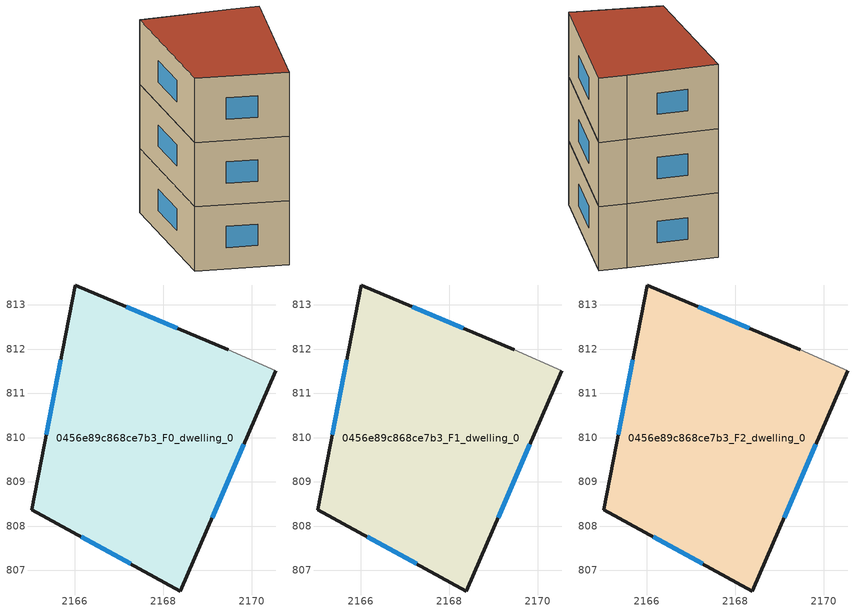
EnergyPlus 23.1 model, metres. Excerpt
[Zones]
0456e89c868ce7b3_F0_dwelling_0
 floor ground (EU_floor_Construction): 2169.48,811.98 2170.54,811.51 2168.39,806.53 2165.04,808.37 2166.01,813.45 z0
 wall outside (EU_wall_Construction): 2169.48,811.98 2166.01,813.45 2165.04,808.37 2168.39,806.53 2170.54,811.51 z0:3
 wall adiabatic (EU_wall_Construction): 2170.54,811.51 2169.48,811.98 z0:3
 window (EU_Window_Construction): 2166.15,807.76 2167.27,807.14 / 2165.68,811.76 2165.36,810.06 / 2168.32,812.47 2167.16,812.96 / 2169.11,808.19 2169.83,809.85 z1:2
0456e89c868ce7b3_F1_dwelling_0
 floor to 0456e89c868ce7b3_F0_dwelling_0 (EU_floor_Construction): 2169.48,811.98 2170.54,811.51 2168.39,806.53 2165.03,808.37 2166.01,813.45 z3
 wall outside (EU_wall_Construction): 2169.48,811.98 2166.01,813.45 2165.04,808.37 2168.39,806.53 2170.54,811.51 z3:6
 wall adiabatic (EU_wall_Construction): 2170.54,811.51 2169.48,811.98 z3:6
 window (EU_Window_Construction): 2166.15,807.76 2167.27,807.14 / 2165.68,811.76 2165.36,810.06 / 2168.32,812.47 2167.16,812.96 / 2169.11,808.19 2169.83,809.85 z4:5
0456e89c868ce7b3_F2_dwelling_0
 floor to 0456e89c868ce7b3_F1_dwelling_0 (EU_floor_Construction): 2169.48,811.98 2170.54,811.51 2168.39,806.53 2165.03,808.37 2166.01,813.45 z6
 wall outside (EU_wall_Construction): 2169.48,811.98 2166.01,813.45 2165.04,808.37 2168.39,806.53 2170.54,811.51 z6:9
 wall adiabatic (EU_wall_Construction): 2170.54,811.51 2169.48,811.98 z6:9
 window (EU_Window_Construction): 2166.15,807.76 2167.27,807.14 / 2165.68,811.76 2165.36,810.06 / 2168.32,812.47 2167.16,812.96 / 2169.11,808.19 2169.83,809.85 z7:8
 roof outside (EU_roof_Construction): 2168.39,806.53 2170.54,811.51 2169.48,811.98 2166.01,813.45 2165.04,808.37 z9
[Building]
EU S2 Campaign: North Axis=0; Terrain=City; Solar Distribution=FullExterior
[Site:Location]
Bologna: Latitude=44.5; Longitude=11.25; Time Zone=1; Elevation=37
[SizingPeriod:WeatherFileDays]
AnnualSizingPeriod: Begin Month=1; Begin Day of Month=1; End Month=12; End Day of Month=31; Day of Week for Start Day=Monday; Use Weather File Daylight Saving Period=No; Use Weather File Rain and Snow Indicators=No
[MATERIAL]
EU_InternalMass_Material: Roughness=MediumRough; Thickness=0.1; Conductivity=1; Density=1800; Specific Heat=900; Thermal Absorptance=0.9; Solar Absorptance=0.7; Visible Absorptance=0.7
[MATERIAL:NOMASS] Roughness=MediumRough; Thermal Absorptance=0.9; Solar Absorptance=0.7; Visible Absorptance=0.7
Name | Thermal Resistance
EU_wall_NoMass | 0.937881
EU_roof_NoMass | 0.548572
EU_floor_NoMass | 0.71348
[WINDOWMATERIAL:SIMPLEGLAZINGSYSTEM]
EU_Window_SimpleGlazing: UFactor=4.25633; Solar Heat Gain Coefficient=0.85; Visible Transmittance=0.85
[CONSTRUCTION]
EU_wall_Construction: EU_wall_NoMass
EU_roof_Construction: EU_roof_NoMass
EU_floor_Construction: EU_floor_NoMass
EU_Window_Construction: EU_Window_SimpleGlazing
EU_InternalMass_Construction: EU_InternalMass_Material
[ZONE] Type=1; Multiplier=1; Ceiling Height=autocalculate; Floor Area=autocalculate; Part of Total Floor Area=Yes
Name | Volume
0456e89c868ce7b3_F0_dwelling_0 | 68.5078
0456e89c868ce7b3_F1_dwelling_0; 0456e89c868ce7b3_F2_dwelling_0 | 68.5071
[INTERNALMASS] Construction=EU_InternalMass_Construction; Surface Area=22.8357
Name | Zone or ZoneList
0456e89c868ce7b3_F0_dwelling_0_EU_InternalMass | 0456e89c868ce7b3_F0_dwelling_0
0456e89c868ce7b3_F1_dwelling_0_EU_InternalMass | 0456e89c868ce7b3_F1_dwelling_0
0456e89c868ce7b3_F2_dwelling_0_EU_InternalMass | 0456e89c868ce7b3_F2_dwelling_0
[OTHEREQUIPMENT] Fuel Type=Electricity; Design Level Calculation Method=Watts/Area; Power per Zone Floor Area=1; Fraction Latent=0; Fraction Radiant=0; Fraction Lost=0; Carbon Dioxide Generation Rate=0; EndUse Subcategory=EU_Step8_InternalGains
Name | Zone or ZoneList or Space or SpaceList | Schedule
EU_Step8_InternalGain_0456e89c868ce7b3_F0_dwelling_0_f000 | 0456e89c868ce7b3_F0_dwelling_0 | EU_Step8_GainSchedule_0456e89c868ce7b3_F0_dwelling_0_f000
EU_Step8_InternalGain_0456e89c868ce7b3_F1_dwelling_0_f000 | 0456e89c868ce7b3_F1_dwelling_0 | EU_Step8_GainSchedule_0456e89c868ce7b3_F1_dwelling_0_f000
EU_Step8_InternalGain_0456e89c868ce7b3_F2_dwelling_0_f000 | 0456e89c868ce7b3_F2_dwelling_0 | EU_Step8_GainSchedule_0456e89c868ce7b3_F2_dwelling_0_f000
[ZONEVENTILATION:DESIGNFLOWRATE] Schedule=EU_AlwaysOn; Design Flow Rate Calculation Method=AirChanges/Hour; Air Changes per Hour=0.687892; Ventilation Type=Natural; Fan Pressure Rise=0; Fan Total Efficiency=1; Constant Term Coefficient=1; Temperature Term Coefficient=0; Velocity Term Coefficient=0; Velocity Squared Term Coefficient=0; Minimum Indoor Temperature=-100; Maximum Indoor Temperature=100; Delta Temperature=-100; Minimum Outdoor Temperature=-100; Maximum Outdoor Temperature=100; Maximum Wind Speed=40
Name | Zone or ZoneList or Space or SpaceList
EU_ConstantAir_0456e89c868ce7b3_F0_dwelling_0 | 0456e89c868ce7b3_F0_dwelling_0
EU_ConstantAir_0456e89c868ce7b3_F1_dwelling_0 | 0456e89c868ce7b3_F1_dwelling_0
EU_ConstantAir_0456e89c868ce7b3_F2_dwelling_0 | 0456e89c868ce7b3_F2_dwelling_0
[HVACTEMPLATE:THERMOSTAT] Constant Heating Setpoint=20; Constant Cooling Setpoint=50
EU_HeatOnly_0456e89c868ce7b3_F0_dwelling_0; EU_HeatOnly_0456e89c868ce7b3_F1_dwelling_0; EU_HeatOnly_0456e89c868ce7b3_F2_dwelling_0
[HVACTEMPLATE:ZONE:IDEALLOADSAIRSYSTEM] System Availability Schedule=EU_AlwaysOn; Maximum Heating Supply Air Temperature=50; Minimum Cooling Supply Air Temperature=13; Maximum Heating Supply Air Humidity Ratio=0.0156; Minimum Cooling Supply Air Humidity Ratio=0.0077; Heating Limit=NoLimit; Cooling Limit=NoLimit; Heating Availability Schedule=EU_AlwaysOn; Cooling Availability Schedule=EU_CoolingOff; Dehumidification Control Type=ConstantSensibleHeatRatio; Cooling Sensible Heat Ratio=0.7; Dehumidification Setpoint=60; Humidification Control Type=None; Humidification Setpoint=30; Outdoor Air Method=None; Outdoor Air Flow Rate per Person=0.00944; Outdoor Air Flow Rate per Zone Floor Area=0; Outdoor Air Flow Rate per Zone=0; Demand Controlled Ventilation Type=None; Outdoor Air Economizer Type=NoEconomizer; Heat Recovery Type=None; Sensible Heat Recovery Effectiveness=0.7; Latent Heat Recovery Effectiveness=0.65
Name | Template Thermostat
0456e89c868ce7b3_F0_dwelling_0 | EU_HeatOnly_0456e89c868ce7b3_F0_dwelling_0
0456e89c868ce7b3_F1_dwelling_0 | EU_HeatOnly_0456e89c868ce7b3_F1_dwelling_0
0456e89c868ce7b3_F2_dwelling_0 | EU_HeatOnly_0456e89c868ce7b3_F2_dwelling_0
[SIZING:ZONE] Zone Cooling Design Supply Air Temperature Input Method=SupplyAirTemperature; Zone Cooling Design Supply Air Temperature=13; Zone Heating Design Supply Air Temperature Input Method=SupplyAirTemperature; Zone Heating Design Supply Air Temperature=50; Zone Cooling Design Supply Air Humidity Ratio=0.008; Zone Heating Design Supply Air Humidity Ratio=0.008; Cooling Design Air Flow Method=DesignDay; Cooling Design Air Flow Rate=0; Cooling Minimum Air Flow per Zone Floor Area=0.000762; Cooling Minimum Air Flow=0; Cooling Minimum Air Flow Fraction=0.2; Heating Design Air Flow Method=DesignDay; Heating Design Air Flow Rate=0; Heating Maximum Air Flow per Zone Floor Area=0.002032; Heating Maximum Air Flow=0.141576; Heating Maximum Air Flow Fraction=0.3; Account for Dedicated Outdoor Air System=No; Dedicated Outdoor Air System Control Strategy=NeutralSupplyAir; Dedicated Outdoor Air Low Setpoint Temperature for Design=autosize; Dedicated Outdoor Air High Setpoint Temperature for Design=autosize; Zone Load Sizing Method=Sensible Load Only No Latent Load; Zone Latent Cooling Design Supply Air Humidity Ratio Input Method=HumidityRatioDifference; Zone Cooling Design Supply Air Humidity Ratio Difference=0.005; Zone Latent Heating Design Supply Air Humidity Ratio Input Method=HumidityRatioDifference; Zone Humidification Design Supply Air Humidity Ratio Difference=0.005
0456e89c868ce7b3_F0_dwelling_0; 0456e89c868ce7b3_F1_dwelling_0; 0456e89c868ce7b3_F2_dwelling_0
[SCHEDULE:CONSTANT]
Name | Hourly Value
EU_AlwaysOn | 1
EU_CoolingOff | 0
[SCHEDULE:FILE] Column Number=1; Rows to Skip at Top=0; Number of Hours of Data=8760; Column Separator=Comma; Interpolate to Timestep=No; Minutes per Item=60; Adjust Schedule for Daylight Savings=Yes
Name | File
EU_Step8_GainSchedule_0456e89c868ce7b3_F0_dwelling_0_f000 | ../../schedules/0456e89c868ce7b3/0456e89c868ce7b3_F0_dwelling_0_f000_gain.csv
EU_Step8_GainSchedule_0456e89c868ce7b3_F1_dwelling_0_f000 | ../../schedules/0456e89c868ce7b3/0456e89c868ce7b3_F1_dwelling_0_f000_gain.csv
EU_Step8_GainSchedule_0456e89c868ce7b3_F2_dwelling_0_f000 | ../../schedules/0456e89c868ce7b3/0456e89c868ce7b3_F2_dwelling_0_f000_gain.csv
